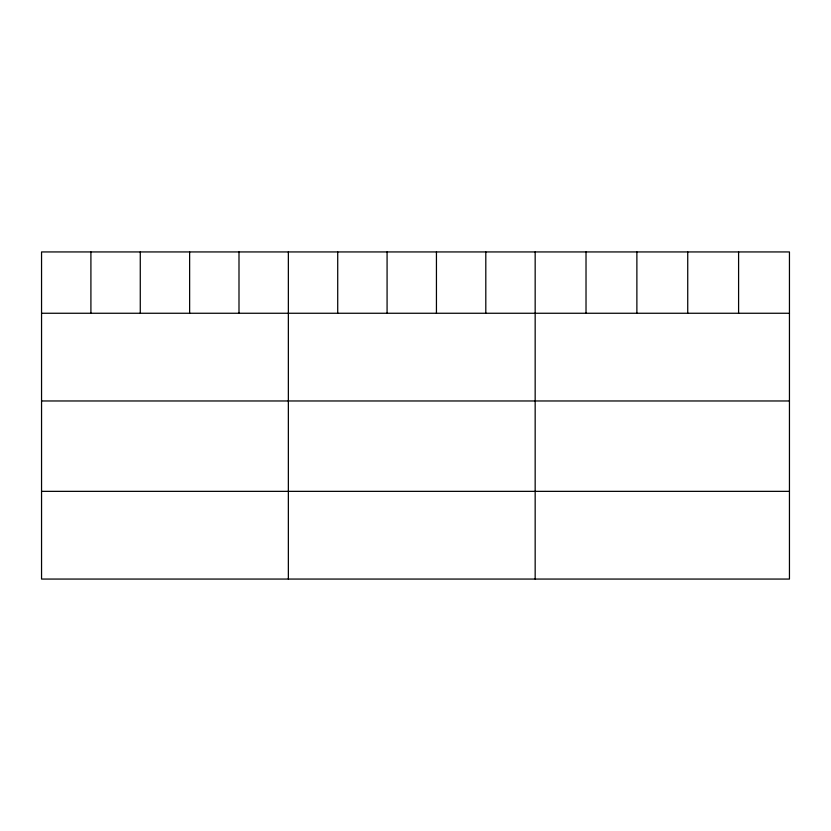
<?xml version="1.0" encoding="UTF-8"?>
<svg xmlns="http://www.w3.org/2000/svg" width="831" height="831" viewBox="0 0 831 831"><rect width="100%" height="100%" fill="white"/><g stroke="black" fill="none" stroke-linecap="round" stroke-linejoin="round"><path stroke-width="1.25" d="M789.45 313.256L789.45 579.062L41.55 579.062L41.55 251.938L789.45 251.938L789.45 313.256L41.55 313.256M41.55 400.968L789.45 400.968M41.55 491.35L789.45 491.35M738.593 251.938L738.593 313.256M687.736 251.938L687.736 313.256M636.878 251.938L636.878 313.256M586.021 251.938L586.021 313.256M535.164 251.938L535.164 579.062M485.803 251.938L485.803 313.256M436.441 251.938L436.441 313.256M387.08 251.938L387.08 313.256M337.718 251.938L337.718 313.256M288.357 251.938L288.357 579.062M238.996 251.938L238.996 313.256M189.634 251.938L189.634 313.256M140.273 251.938L140.273 313.256M90.911 251.938L90.911 313.256"/></g></svg>
